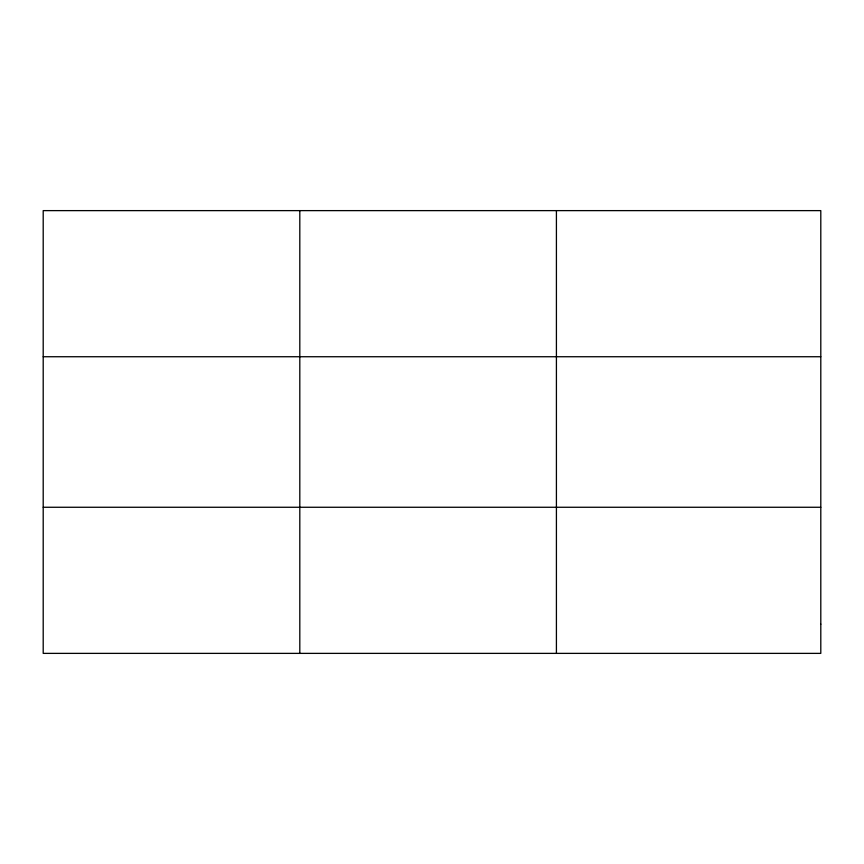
<?xml version="1.0" encoding="UTF-8"?>
<svg xmlns="http://www.w3.org/2000/svg" width="864" height="864" viewBox="0 0 864 864"><rect width="100%" height="100%" fill="white"/><g stroke="black" fill="none" stroke-linecap="round" stroke-linejoin="round"><path stroke-width="1.3" d="M299.808 653.378L299.808 210.622M556.416 653.378L556.416 210.622M43.2 356.735L820.8 356.735M43.2 507.265L820.8 507.265M820.8 624.154L820.8 653.378L43.2 653.378L43.2 210.622L820.8 210.622L820.8 624.154"/></g></svg>
